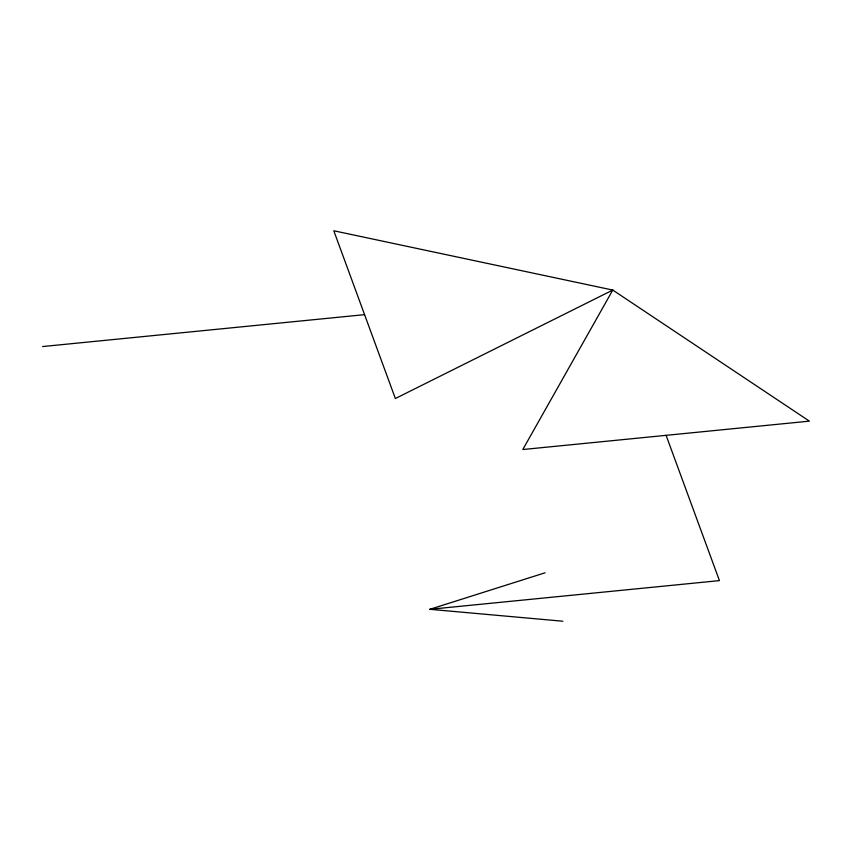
<?xml version="1.0" encoding="UTF-8"?>
<svg xmlns="http://www.w3.org/2000/svg" width="852" height="852" viewBox="0 0 852 852"><rect width="100%" height="100%" fill="white"/><g stroke="black" fill="none" stroke-linecap="round" stroke-linejoin="round"><path stroke-width="1.28" d="M562.842 621.225L429.855 609.308L545.067 572.8M42.6 346.551L364.581 314.654M429.855 609.308L719.429 580.617L666.104 435.34M612.78 290.063L522.798 449.536L809.4 421.144L612.78 290.063L333.792 230.775L395.36 398.523L612.78 290.063"/></g></svg>
